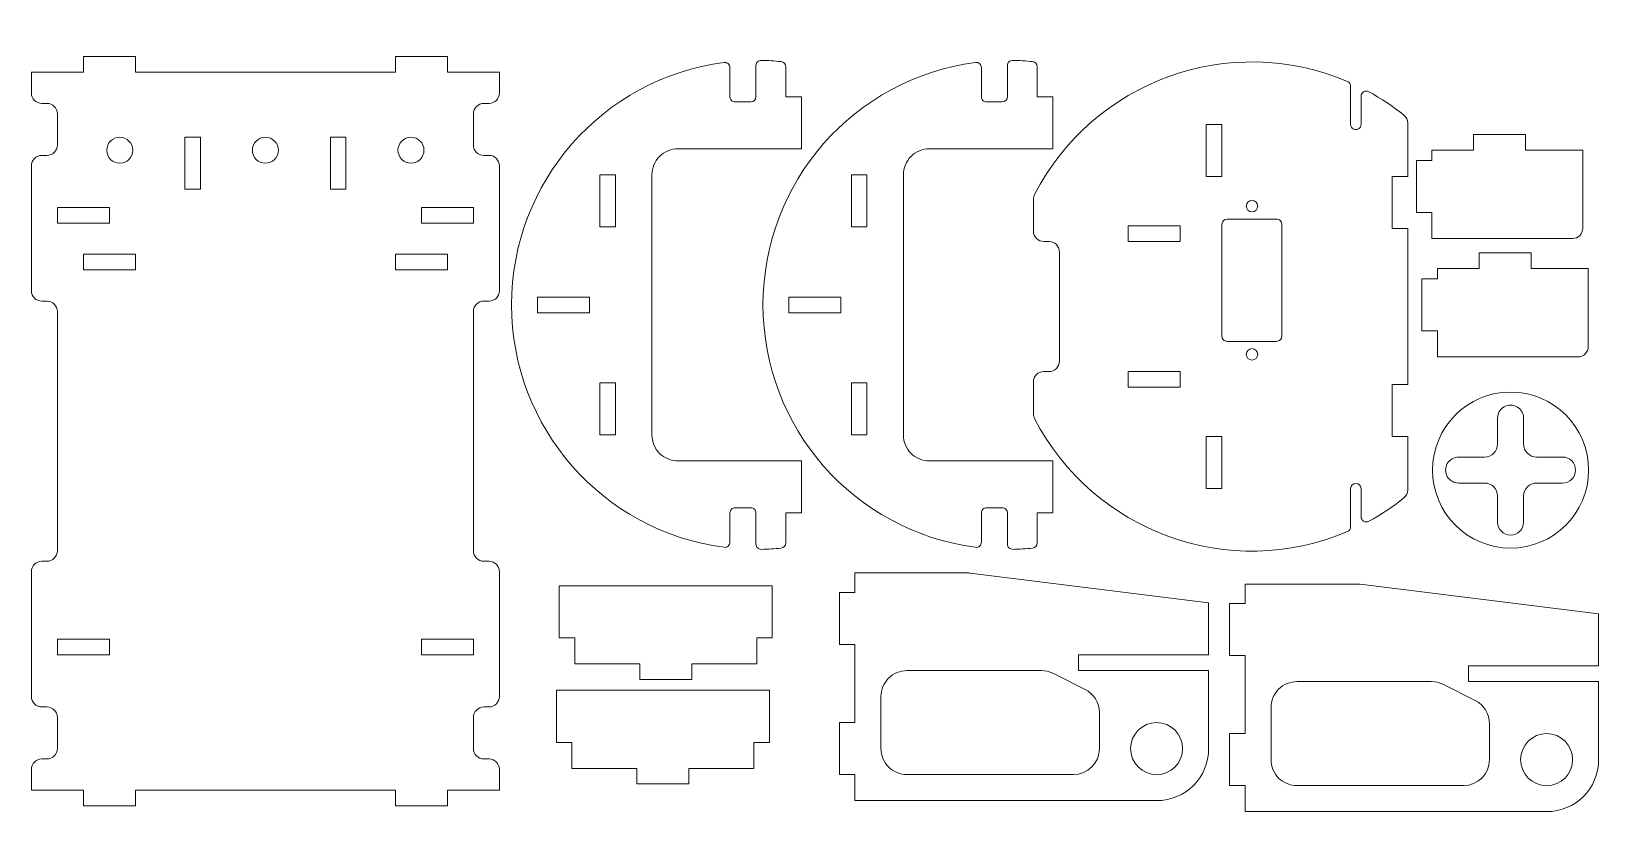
# Model space of a CAD drawing. Header units: millimetres. Extents: x -302 to 302, y -227 to 231.
# Drawn here: x -301.8 to -0.4, y 81.2 to 231.2 of the extents above; entities that cross this region are included whole.
import ezdxf

# ---------------------------------------------------------------- set-up
doc = ezdxf.new("R2010")
doc.units = ezdxf.units.MM
doc.header["$MEASUREMENT"] = 0
doc.layers.add('Visible (ANSI)', color=7, linetype='Continuous')

msp = doc.modelspace()

# ---------------------------------------------------------------- linework, layer by layer
at = {"layer": 'Visible (ANSI)', "lineweight": 9}
for points in [[(-48.7457, 221.5244), (-71.3954, 231.1553), (-97.6393, 221.6815), (-108.9147, 199.804)], [(-291.8172, 223.3084), (-291.8172, 223.3084), (-291.8172, 226.3084), (-291.8172, 226.3084)], [(-291.8172, 226.3084), (-291.8172, 226.3084), (-281.8172, 226.3084), (-281.8172, 226.3084)], [(-281.8172, 226.3084), (-281.8172, 226.3084), (-281.8172, 223.3084), (-281.8172, 223.3084)], [(-231.8172, 223.3084), (-231.8172, 223.3084), (-231.8172, 226.3084), (-231.8172, 226.3084)], [(-231.8172, 226.3084), (-231.8172, 226.3084), (-221.8173, 226.3084), (-221.8173, 226.3084)], [(-221.8173, 226.3084), (-221.8173, 226.3084), (-221.8173, 223.3084), (-221.8173, 223.3084)], [(-301.8172, 219.3084), (-301.8172, 219.3084), (-301.8172, 223.3084), (-301.8172, 223.3084)], [(-301.8172, 223.3084), (-301.8172, 223.3084), (-291.8172, 223.3084), (-291.8172, 223.3084)], [(-281.8172, 223.3084), (-281.8172, 223.3084), (-231.8172, 223.3084), (-231.8172, 223.3084)], [(-221.8173, 223.3084), (-221.8173, 223.3084), (-211.8173, 223.3084), (-211.8173, 223.3084)], [(-211.8173, 223.3084), (-211.8173, 223.3084), (-211.8173, 219.3084), (-211.8173, 219.3084)], [(-167.4841, 224.1966), (-167.4841, 224.1966), (-167.4841, 218.5896), (-167.4841, 218.5896)], [(-162.4841, 218.5896), (-162.4841, 218.5896), (-162.4841, 224.5787), (-162.4841, 224.5787)], [(-157.6565, 225.341), (-158.9214, 225.4716), (-160.1911, 225.5508), (-161.4625, 225.5785)], [(-156.7592, 224.3463), (-156.7592, 224.8588), (-157.1467, 225.2883), (-157.6565, 225.341)], [(-156.7592, 224.3463), (-156.7592, 224.3463), (-156.7592, 218.5896), (-156.7592, 218.5896)], [(-119.134, 224.1966), (-119.134, 224.1966), (-119.134, 218.5896), (-119.134, 218.5896)], [(-114.134, 218.5896), (-114.134, 218.5896), (-114.134, 224.5787), (-114.134, 224.5787)], [(-109.3064, 225.341), (-110.5713, 225.4716), (-111.841, 225.5508), (-113.1124, 225.5785)], [(-108.4091, 224.3463), (-108.4091, 224.8588), (-108.7966, 225.2883), (-109.3064, 225.341)], [(-108.4091, 224.3463), (-108.4091, 224.3463), (-108.4091, 218.5896), (-108.4091, 218.5896)], [(-48.137, 220.6041), (-48.137, 221.0052), (-48.3766, 221.3674), (-48.7457, 221.5244)], [(-48.137, 220.6041), (-48.137, 220.6041), (-48.137, 213.2722), (-48.137, 213.2722)], [(-298.8172, 217.3084), (-298.8172, 217.3084), (-299.8172, 217.3084), (-299.8172, 217.3084)], [(-296.8172, 215.3084), (-296.8172, 216.413), (-297.7127, 217.3084), (-298.8172, 217.3084)], [(-213.8173, 217.3084), (-213.8173, 217.3084), (-214.8173, 217.3084), (-214.8173, 217.3084)], [(-166.4841, 217.5896), (-166.4841, 217.5896), (-163.4841, 217.5896), (-163.4841, 217.5896)], [(-163.4841, 217.5896), (-162.9318, 217.5896), (-162.4841, 218.0373), (-162.4841, 218.5896)], [(-156.7592, 218.5896), (-156.7592, 218.5896), (-153.7592, 218.5896), (-153.7592, 218.5896)], [(-153.7592, 218.5896), (-153.7592, 218.5896), (-153.7592, 208.5896), (-153.7592, 208.5896)], [(-118.134, 217.5896), (-118.134, 217.5896), (-115.134, 217.5896), (-115.134, 217.5896)], [(-115.134, 217.5896), (-114.5817, 217.5896), (-114.134, 218.0373), (-114.134, 218.5896)], [(-108.4091, 218.5896), (-108.4091, 218.5896), (-105.4091, 218.5896), (-105.4091, 218.5896)], [(-105.4091, 218.5896), (-105.4091, 218.5896), (-105.4091, 208.5896), (-105.4091, 208.5896)], [(-46.137, 213.2722), (-46.137, 213.2722), (-46.137, 218.6701), (-46.137, 218.6701)], [(-37.8925, 215.0657), (-40.0144, 216.7523), (-42.2783, 218.252), (-44.6587, 219.5483)], [(-296.8172, 209.3084), (-296.8172, 209.3084), (-296.8172, 215.3084), (-296.8172, 215.3084)], [(-216.8173, 215.3084), (-216.8173, 215.3084), (-216.8173, 209.3084), (-216.8173, 209.3084)], [(-37.137, 213.5), (-37.137, 214.1098), (-37.4151, 214.6863), (-37.8925, 215.0657)], [(-75.887, 203.2642), (-75.887, 203.2642), (-75.887, 213.2642), (-75.887, 213.2642)], [(-75.887, 213.2642), (-75.887, 213.2642), (-72.887, 213.2642), (-72.887, 213.2642)], [(-72.887, 213.2642), (-72.887, 213.2642), (-72.887, 203.2642), (-72.887, 203.2642)], [(-37.137, 213.5), (-37.137, 213.5), (-37.137, 203.2722), (-37.137, 203.2722)], [(-24.5002, 208.3433), (-24.5002, 208.3433), (-24.5002, 211.3433), (-24.5002, 211.3433)], [(-24.5002, 211.3433), (-24.5002, 211.3433), (-14.5003, 211.3433), (-14.5003, 211.3433)], [(-14.5003, 211.3433), (-14.5003, 211.3433), (-14.5003, 208.3433), (-14.5003, 208.3433)], [(-272.3172, 210.8084), (-272.3172, 210.8084), (-269.3172, 210.8084), (-269.3172, 210.8084)], [(-272.3172, 200.8084), (-272.3172, 200.8084), (-272.3172, 210.8084), (-272.3172, 210.8084)], [(-269.3172, 210.8084), (-269.3172, 210.8084), (-269.3172, 200.8084), (-269.3172, 200.8084)], [(-244.3172, 210.8084), (-244.3172, 210.8084), (-241.3172, 210.8084), (-241.3172, 210.8084)], [(-244.3172, 200.8084), (-244.3172, 200.8084), (-244.3172, 210.8084), (-244.3172, 210.8084)], [(-241.3172, 210.8084), (-241.3172, 210.8084), (-241.3172, 200.8084), (-241.3172, 200.8084)], [(-153.7592, 208.5896), (-153.7592, 208.5896), (-177.4841, 208.5896), (-177.4841, 208.5896)], [(-105.4091, 208.5896), (-105.4091, 208.5896), (-129.134, 208.5896), (-129.134, 208.5896)], [(-32.5002, 206.3433), (-32.5002, 206.3433), (-32.5002, 208.3433), (-32.5002, 208.3433)], [(-32.5002, 208.3433), (-32.5002, 208.3433), (-24.5002, 208.3433), (-24.5002, 208.3433)], [(-14.5003, 208.3433), (-14.5003, 208.3433), (-3.5003, 208.3433), (-3.5003, 208.3433)], [(-3.5003, 208.3433), (-3.5003, 208.3433), (-3.5003, 193.3433), (-3.5003, 193.3433)], [(-301.8172, 181.3084), (-301.8172, 181.3084), (-301.8172, 205.3084), (-301.8172, 205.3084)], [(-299.8172, 207.3084), (-299.8172, 207.3084), (-298.8172, 207.3084), (-298.8172, 207.3084)], [(-214.8173, 207.3084), (-214.8173, 207.3084), (-213.8173, 207.3084), (-213.8173, 207.3084)], [(-211.8173, 205.3084), (-211.8173, 206.413), (-212.7128, 207.3084), (-213.8173, 207.3084)], [(-211.8173, 205.3084), (-211.8173, 205.3084), (-211.8173, 181.3084), (-211.8173, 181.3084)], [(-35.5002, 196.3433), (-35.5002, 196.3433), (-35.5002, 206.3433), (-35.5002, 206.3433)], [(-35.5002, 206.3433), (-35.5002, 206.3433), (-32.5002, 206.3433), (-32.5002, 206.3433)], [(-192.4841, 193.5896), (-192.4841, 193.5896), (-192.4841, 203.5896), (-192.4841, 203.5896)], [(-192.4841, 203.5896), (-192.4841, 203.5896), (-189.4841, 203.5896), (-189.4841, 203.5896)], [(-189.4841, 203.5896), (-189.4841, 203.5896), (-189.4841, 193.5896), (-189.4841, 193.5896)], [(-182.4841, 203.5896), (-182.4841, 203.5896), (-182.4841, 153.5896), (-182.4841, 153.5896)], [(-144.134, 193.5896), (-144.134, 193.5896), (-144.134, 203.5896), (-144.134, 203.5896)], [(-144.134, 203.5896), (-144.134, 203.5896), (-141.134, 203.5896), (-141.134, 203.5896)], [(-141.134, 203.5896), (-141.134, 203.5896), (-141.134, 193.5896), (-141.134, 193.5896)], [(-134.134, 203.5896), (-134.134, 203.5896), (-134.134, 153.5896), (-134.134, 153.5896)], [(-72.887, 203.2642), (-72.887, 203.2642), (-75.887, 203.2642), (-75.887, 203.2642)], [(-37.137, 203.2722), (-37.137, 203.2722), (-40.137, 203.2722), (-40.137, 203.2722)], [(-40.137, 203.2722), (-40.137, 203.2722), (-40.137, 193.2722), (-40.137, 193.2722)], [(-269.3172, 200.8084), (-269.3172, 200.8084), (-272.3172, 200.8084), (-272.3172, 200.8084)], [(-241.3172, 200.8084), (-241.3172, 200.8084), (-244.3172, 200.8084), (-244.3172, 200.8084)], [(-108.9147, 199.804), (-109.0608, 199.5206), (-109.137, 199.2065), (-109.137, 198.8877)], [(-296.8172, 197.3084), (-296.8172, 197.3084), (-286.8172, 197.3084), (-286.8172, 197.3084)], [(-296.8172, 194.3084), (-296.8172, 194.3084), (-296.8172, 197.3084), (-296.8172, 197.3084)], [(-286.8172, 197.3084), (-286.8172, 197.3084), (-286.8172, 194.3084), (-286.8172, 194.3084)], [(-226.8172, 197.3084), (-226.8172, 197.3084), (-216.8173, 197.3084), (-216.8173, 197.3084)], [(-226.8172, 194.3084), (-226.8172, 194.3084), (-226.8172, 197.3084), (-226.8172, 197.3084)], [(-216.8173, 197.3084), (-216.8173, 197.3084), (-216.8173, 194.3084), (-216.8173, 194.3084)], [(-109.137, 192.7722), (-109.137, 192.7722), (-109.137, 198.8877), (-109.137, 198.8877)], [(-32.5002, 196.3433), (-32.5002, 196.3433), (-35.5002, 196.3433), (-35.5002, 196.3433)], [(-32.5002, 191.3433), (-32.5002, 191.3433), (-32.5002, 196.3433), (-32.5002, 196.3433)], [(-286.8172, 194.3084), (-286.8172, 194.3084), (-296.8172, 194.3084), (-296.8172, 194.3084)], [(-216.8173, 194.3084), (-216.8173, 194.3084), (-226.8172, 194.3084), (-226.8172, 194.3084)], [(-189.4841, 193.5896), (-189.4841, 193.5896), (-192.4841, 193.5896), (-192.4841, 193.5896)], [(-141.134, 193.5896), (-141.134, 193.5896), (-144.134, 193.5896), (-144.134, 193.5896)], [(-90.887, 190.7722), (-90.887, 190.7722), (-90.887, 193.7722), (-90.887, 193.7722)], [(-90.887, 193.7722), (-90.887, 193.7722), (-80.887, 193.7722), (-80.887, 193.7722)], [(-80.887, 193.7722), (-80.887, 193.7722), (-80.887, 190.7722), (-80.887, 190.7722)], [(-71.887, 195.0722), (-72.4392, 195.0722), (-72.887, 194.6245), (-72.887, 194.0722)], [(-72.887, 172.5722), (-72.887, 172.5722), (-72.887, 194.0722), (-72.887, 194.0722)], [(-71.887, 195.0722), (-71.887, 195.0722), (-62.387, 195.0722), (-62.387, 195.0722)], [(-61.387, 194.0722), (-61.387, 194.0722), (-61.387, 172.5722), (-61.387, 172.5722)], [(-40.137, 193.2722), (-40.137, 193.2722), (-37.137, 193.2722), (-37.137, 193.2722)], [(-37.137, 193.2722), (-37.137, 193.2722), (-37.137, 163.2722), (-37.137, 163.2722)], [(-5.5003, 191.3433), (-4.3958, 191.3433), (-3.5003, 192.2387), (-3.5003, 193.3433)], [(-106.137, 190.7722), (-106.137, 190.7722), (-107.137, 190.7722), (-107.137, 190.7722)], [(-80.887, 190.7722), (-80.887, 190.7722), (-90.887, 190.7722), (-90.887, 190.7722)], [(-5.5003, 191.3433), (-5.5003, 191.3433), (-32.5002, 191.3433), (-32.5002, 191.3433)], [(-291.8172, 188.3084), (-291.8172, 188.3084), (-281.8172, 188.3084), (-281.8172, 188.3084)], [(-291.8172, 185.3084), (-291.8172, 185.3084), (-291.8172, 188.3084), (-291.8172, 188.3084)], [(-281.8172, 188.3084), (-281.8172, 188.3084), (-281.8172, 185.3084), (-281.8172, 185.3084)], [(-231.8172, 185.3084), (-231.8172, 185.3084), (-231.8172, 188.3084), (-231.8172, 188.3084)], [(-231.8172, 188.3084), (-231.8172, 188.3084), (-221.8173, 188.3084), (-221.8173, 188.3084)], [(-221.8173, 188.3084), (-221.8173, 188.3084), (-221.8173, 185.3084), (-221.8173, 185.3084)], [(-104.137, 167.7722), (-104.137, 167.7722), (-104.137, 188.7722), (-104.137, 188.7722)], [(-23.4415, 185.5891), (-23.4415, 185.5891), (-23.4415, 188.5891), (-23.4415, 188.5891)], [(-23.4415, 188.5891), (-23.4415, 188.5891), (-13.4416, 188.5891), (-13.4416, 188.5891)], [(-13.4416, 188.5891), (-13.4416, 188.5891), (-13.4416, 185.5891), (-13.4416, 185.5891)], [(-281.8172, 185.3084), (-281.8172, 185.3084), (-291.8172, 185.3084), (-291.8172, 185.3084)], [(-221.8173, 185.3084), (-221.8173, 185.3084), (-231.8172, 185.3084), (-231.8172, 185.3084)], [(-31.4415, 183.5891), (-31.4415, 183.5891), (-31.4415, 185.5891), (-31.4415, 185.5891)], [(-31.4415, 185.5891), (-31.4415, 185.5891), (-23.4415, 185.5891), (-23.4415, 185.5891)], [(-13.4416, 185.5891), (-13.4416, 185.5891), (-2.4416, 185.5891), (-2.4416, 185.5891)], [(-2.4416, 185.5891), (-2.4416, 185.5891), (-2.4416, 170.5891), (-2.4416, 170.5891)], [(-34.4415, 173.5891), (-34.4415, 173.5891), (-34.4415, 183.5891), (-34.4415, 183.5891)], [(-34.4415, 183.5891), (-34.4415, 183.5891), (-31.4415, 183.5891), (-31.4415, 183.5891)], [(-298.8172, 179.3084), (-298.8172, 179.3084), (-299.8172, 179.3084), (-299.8172, 179.3084)], [(-296.8172, 177.3084), (-296.8172, 178.413), (-297.7127, 179.3084), (-298.8172, 179.3084)], [(-213.8173, 179.3084), (-213.8173, 179.3084), (-214.8173, 179.3084), (-214.8173, 179.3084)], [(-204.4841, 177.0896), (-204.4841, 177.0896), (-204.4841, 180.0896), (-204.4841, 180.0896)], [(-204.4841, 180.0896), (-204.4841, 180.0896), (-194.4841, 180.0896), (-194.4841, 180.0896)], [(-194.4841, 180.0896), (-194.4841, 180.0896), (-194.4841, 177.0896), (-194.4841, 177.0896)], [(-156.134, 177.0896), (-156.134, 177.0896), (-156.134, 180.0896), (-156.134, 180.0896)], [(-156.134, 180.0896), (-156.134, 180.0896), (-146.134, 180.0896), (-146.134, 180.0896)], [(-146.134, 180.0896), (-146.134, 180.0896), (-146.134, 177.0896), (-146.134, 177.0896)], [(-296.8172, 131.3084), (-296.8172, 131.3084), (-296.8172, 177.3084), (-296.8172, 177.3084)], [(-216.8173, 177.3084), (-216.8173, 177.3084), (-216.8173, 131.3084), (-216.8173, 131.3084)], [(-194.4841, 177.0896), (-194.4841, 177.0896), (-204.4841, 177.0896), (-204.4841, 177.0896)], [(-146.134, 177.0896), (-146.134, 177.0896), (-156.134, 177.0896), (-156.134, 177.0896)], [(-31.4415, 173.5891), (-31.4415, 173.5891), (-34.4415, 173.5891), (-34.4415, 173.5891)], [(-31.4415, 168.5891), (-31.4415, 168.5891), (-31.4415, 173.5891), (-31.4415, 173.5891)], [(-62.387, 171.5722), (-62.387, 171.5722), (-71.887, 171.5722), (-71.887, 171.5722)], [(-4.4416, 168.5891), (-3.3371, 168.5891), (-2.4416, 169.4845), (-2.4416, 170.5891)], [(-107.137, 165.7722), (-108.2415, 165.7722), (-109.137, 164.8768), (-109.137, 163.7722)], [(-107.137, 165.7722), (-107.137, 165.7722), (-106.137, 165.7722), (-106.137, 165.7722)], [(-90.887, 162.7722), (-90.887, 162.7722), (-90.887, 165.7722), (-90.887, 165.7722)], [(-90.887, 165.7722), (-90.887, 165.7722), (-80.887, 165.7722), (-80.887, 165.7722)], [(-80.887, 165.7722), (-80.887, 165.7722), (-80.887, 162.7722), (-80.887, 162.7722)], [(-4.4416, 168.5891), (-4.4416, 168.5891), (-31.4415, 168.5891), (-31.4415, 168.5891)], [(-192.4841, 153.5896), (-192.4841, 153.5896), (-192.4841, 163.5896), (-192.4841, 163.5896)], [(-192.4841, 163.5896), (-192.4841, 163.5896), (-189.4841, 163.5896), (-189.4841, 163.5896)], [(-189.4841, 163.5896), (-189.4841, 163.5896), (-189.4841, 153.5896), (-189.4841, 153.5896)], [(-144.134, 153.5896), (-144.134, 153.5896), (-144.134, 163.5896), (-144.134, 163.5896)], [(-144.134, 163.5896), (-144.134, 163.5896), (-141.134, 163.5896), (-141.134, 163.5896)], [(-141.134, 163.5896), (-141.134, 163.5896), (-141.134, 153.5896), (-141.134, 153.5896)], [(-109.137, 157.6567), (-109.137, 157.6567), (-109.137, 163.7722), (-109.137, 163.7722)], [(-80.887, 162.7722), (-80.887, 162.7722), (-90.887, 162.7722), (-90.887, 162.7722)], [(-37.137, 163.2722), (-37.137, 163.2722), (-40.137, 163.2722), (-40.137, 163.2722)], [(-40.137, 163.2722), (-40.137, 163.2722), (-40.137, 153.2722), (-40.137, 153.2722)], [(-109.137, 157.6567), (-109.137, 157.3379), (-109.0608, 157.0238), (-108.9147, 156.7404)], [(-108.9147, 156.7404), (-97.6393, 134.8628), (-71.3954, 125.389), (-48.7457, 135.0199)], [(-19.8832, 151.8392), (-19.8832, 151.8392), (-19.8832, 156.8392), (-19.8832, 156.8392)], [(-14.8832, 156.8392), (-14.8832, 156.8392), (-14.8832, 151.8392), (-14.8832, 151.8392)], [(-189.4841, 153.5896), (-189.4841, 153.5896), (-192.4841, 153.5896), (-192.4841, 153.5896)], [(-141.134, 153.5896), (-141.134, 153.5896), (-144.134, 153.5896), (-144.134, 153.5896)], [(-75.887, 143.2642), (-75.887, 143.2642), (-75.887, 153.2642), (-75.887, 153.2642)], [(-75.887, 153.2642), (-75.887, 153.2642), (-72.887, 153.2642), (-72.887, 153.2642)], [(-72.887, 153.2642), (-72.887, 153.2642), (-72.887, 143.2642), (-72.887, 143.2642)], [(-40.137, 153.2722), (-40.137, 153.2722), (-37.137, 153.2722), (-37.137, 153.2722)], [(-37.137, 153.2722), (-37.137, 153.2722), (-37.137, 143.0444), (-37.137, 143.0444)], [(-22.3832, 149.3392), (-21.0025, 149.3392), (-19.8832, 150.4584), (-19.8832, 151.8391)], [(-177.4841, 148.5897), (-177.4841, 148.5897), (-153.7592, 148.5897), (-153.7592, 148.5897)], [(-153.7592, 148.5897), (-153.7592, 148.5897), (-153.7592, 138.5897), (-153.7592, 138.5897)], [(-129.134, 148.5897), (-129.134, 148.5897), (-105.4091, 148.5897), (-105.4091, 148.5897)], [(-105.4091, 148.5897), (-105.4091, 148.5897), (-105.4091, 138.5897), (-105.4091, 138.5897)], [(-27.3832, 149.3392), (-27.3832, 149.3392), (-22.3832, 149.3392), (-22.3832, 149.3392)], [(-12.3832, 149.3392), (-12.3832, 149.3392), (-7.3832, 149.3392), (-7.3832, 149.3392)], [(-72.887, 143.2642), (-72.887, 143.2642), (-75.887, 143.2642), (-75.887, 143.2642)], [(-48.137, 143.2722), (-48.137, 143.2722), (-48.137, 135.9402), (-48.137, 135.9402)], [(-46.137, 137.8742), (-46.137, 137.8742), (-46.137, 143.2722), (-46.137, 143.2722)], [(-37.8925, 141.4787), (-37.4151, 141.8581), (-37.137, 142.4346), (-37.137, 143.0444)], [(-22.3832, 144.3392), (-22.3832, 144.3392), (-27.3832, 144.3392), (-27.3832, 144.3392)], [(-19.8832, 136.8392), (-19.8832, 136.8392), (-19.8832, 141.8392), (-19.8832, 141.8392)], [(-14.8832, 141.8392), (-14.8832, 141.8392), (-14.8832, 136.8392), (-14.8832, 136.8392)], [(-7.3832, 144.3392), (-7.3832, 144.3392), (-12.3832, 144.3392), (-12.3832, 144.3392)], [(-163.4841, 139.5897), (-163.4841, 139.5897), (-166.4841, 139.5897), (-166.4841, 139.5897)], [(-115.134, 139.5897), (-115.134, 139.5897), (-118.134, 139.5897), (-118.134, 139.5897)], [(-44.6587, 136.996), (-42.2783, 138.2923), (-40.0144, 139.7921), (-37.8925, 141.4787)], [(-167.4841, 138.5897), (-167.4841, 138.5897), (-167.4841, 132.9826), (-167.4841, 132.9826)], [(-162.4841, 132.6005), (-162.4841, 132.6005), (-162.4841, 138.5897), (-162.4841, 138.5897)], [(-153.7592, 138.5897), (-153.7592, 138.5897), (-156.7592, 138.5897), (-156.7592, 138.5897)], [(-156.7592, 138.5897), (-156.7592, 138.5897), (-156.7592, 132.833), (-156.7592, 132.833)], [(-119.134, 138.5897), (-119.134, 138.5897), (-119.134, 132.9826), (-119.134, 132.9826)], [(-114.134, 132.6005), (-114.134, 132.6005), (-114.134, 138.5897), (-114.134, 138.5897)], [(-105.4091, 138.5897), (-105.4091, 138.5897), (-108.4091, 138.5897), (-108.4091, 138.5897)], [(-108.4091, 138.5897), (-108.4091, 138.5897), (-108.4091, 132.833), (-108.4091, 132.833)], [(-48.7457, 135.0199), (-48.3766, 135.1769), (-48.137, 135.5391), (-48.137, 135.9402)], [(-157.6565, 131.8383), (-157.1467, 131.8909), (-156.7592, 132.3205), (-156.7592, 132.833)], [(-109.3064, 131.8383), (-108.7966, 131.8909), (-108.4091, 132.3205), (-108.4091, 132.833)], [(-161.4625, 131.6008), (-160.1911, 131.6284), (-158.9214, 131.7076), (-157.6565, 131.8383)], [(-113.1124, 131.6008), (-111.841, 131.6284), (-110.5713, 131.7076), (-109.3064, 131.8383)], [(-301.8172, 103.3084), (-301.8172, 103.3084), (-301.8172, 127.3084), (-301.8172, 127.3084)], [(-299.8172, 129.3084), (-299.8172, 129.3084), (-298.8172, 129.3084), (-298.8172, 129.3084)], [(-214.8173, 129.3084), (-214.8173, 129.3084), (-213.8173, 129.3084), (-213.8173, 129.3084)], [(-211.8173, 127.3084), (-211.8173, 128.413), (-212.7128, 129.3084), (-213.8173, 129.3084)], [(-211.8173, 127.3084), (-211.8173, 127.3084), (-211.8173, 103.3084), (-211.8173, 103.3084)], [(-121.5693, 127.0566), (-121.5693, 127.0566), (-143.4448, 127.0566), (-143.4448, 127.0566)], [(-143.4448, 127.0566), (-143.4448, 127.0566), (-143.4448, 123.3066), (-143.4448, 123.3066)], [(-121.5693, 127.0566), (-121.4863, 127.0566), (-121.4035, 127.0514), (-121.3212, 127.0412)], [(-75.4448, 121.3066), (-75.4448, 121.3066), (-121.3212, 127.0412), (-121.3212, 127.0412)], [(-200.3373, 114.6183), (-200.3373, 114.6183), (-200.3373, 124.6183), (-200.3373, 124.6183)], [(-200.3373, 124.6183), (-200.3373, 124.6183), (-159.3374, 124.6183), (-159.3374, 124.6183)], [(-159.3374, 124.6183), (-159.3374, 124.6183), (-159.3374, 114.6183), (-159.3374, 114.6183)], [(-46.5723, 124.94), (-46.5723, 124.94), (-68.4478, 124.94), (-68.4478, 124.94)], [(-68.4478, 124.94), (-68.4478, 124.94), (-68.4478, 121.19), (-68.4478, 121.19)], [(-46.5723, 124.94), (-46.4893, 124.94), (-46.4065, 124.9348), (-46.3242, 124.9246)], [(-0.4478, 119.19), (-0.4478, 119.19), (-46.3242, 124.9246), (-46.3242, 124.9246)], [(-143.4448, 123.3066), (-143.4448, 123.3066), (-146.4448, 123.3066), (-146.4448, 123.3066)], [(-146.4448, 123.3066), (-146.4448, 123.3066), (-146.4448, 113.3066), (-146.4448, 113.3066)], [(-75.4448, 111.3066), (-75.4448, 111.3066), (-75.4448, 121.3066), (-75.4448, 121.3066)], [(-68.4478, 121.19), (-68.4478, 121.19), (-71.4478, 121.19), (-71.4478, 121.19)], [(-71.4478, 121.19), (-71.4478, 121.19), (-71.4478, 111.19), (-71.4478, 111.19)], [(-0.4478, 109.19), (-0.4478, 109.19), (-0.4478, 119.19), (-0.4478, 119.19)], [(-197.3373, 114.6183), (-197.3373, 114.6183), (-200.3373, 114.6183), (-200.3373, 114.6183)], [(-197.3373, 109.6183), (-197.3373, 109.6183), (-197.3373, 114.6183), (-197.3373, 114.6183)], [(-159.3374, 114.6183), (-159.3374, 114.6183), (-162.3374, 114.6183), (-162.3374, 114.6183)], [(-162.3374, 114.6183), (-162.3374, 114.6183), (-162.3374, 109.6183), (-162.3374, 109.6183)], [(-296.8172, 114.3084), (-296.8172, 114.3084), (-286.8172, 114.3084), (-286.8172, 114.3084)], [(-296.8172, 111.3084), (-296.8172, 111.3084), (-296.8172, 114.3084), (-296.8172, 114.3084)], [(-286.8172, 114.3084), (-286.8172, 114.3084), (-286.8172, 111.3084), (-286.8172, 111.3084)], [(-226.8172, 114.3084), (-226.8172, 114.3084), (-216.8173, 114.3084), (-216.8173, 114.3084)], [(-226.8172, 111.3084), (-226.8172, 111.3084), (-226.8172, 114.3084), (-226.8172, 114.3084)], [(-216.8173, 114.3084), (-216.8173, 114.3084), (-216.8173, 111.3084), (-216.8173, 111.3084)], [(-146.4448, 113.3066), (-146.4448, 113.3066), (-143.4448, 113.3066), (-143.4448, 113.3066)], [(-143.4448, 113.3066), (-143.4448, 113.3066), (-143.4448, 98.3066), (-143.4448, 98.3066)], [(-286.8172, 111.3084), (-286.8172, 111.3084), (-296.8172, 111.3084), (-296.8172, 111.3084)], [(-216.8173, 111.3084), (-216.8173, 111.3084), (-226.8172, 111.3084), (-226.8172, 111.3084)], [(-184.8373, 109.6183), (-184.8373, 109.6183), (-197.3373, 109.6183), (-197.3373, 109.6183)], [(-184.8373, 106.6183), (-184.8373, 106.6183), (-184.8373, 109.6183), (-184.8373, 109.6183)], [(-162.3374, 109.6183), (-162.3374, 109.6183), (-174.8374, 109.6183), (-174.8374, 109.6183)], [(-174.8374, 109.6183), (-174.8374, 109.6183), (-174.8374, 106.6183), (-174.8374, 106.6183)], [(-100.4448, 108.3066), (-100.4448, 108.3066), (-100.4448, 111.3066), (-100.4448, 111.3066)], [(-100.4448, 111.3066), (-100.4448, 111.3066), (-75.4448, 111.3066), (-75.4448, 111.3066)], [(-71.4478, 111.19), (-71.4478, 111.19), (-68.4478, 111.19), (-68.4478, 111.19)], [(-68.4478, 111.19), (-68.4478, 111.19), (-68.4478, 96.19), (-68.4478, 96.19)], [(-25.4478, 106.19), (-25.4478, 106.19), (-25.4478, 109.19), (-25.4478, 109.19)], [(-25.4478, 109.19), (-25.4478, 109.19), (-0.4478, 109.19), (-0.4478, 109.19)], [(-174.8374, 106.6183), (-174.8374, 106.6183), (-184.8373, 106.6183), (-184.8373, 106.6183)], [(-107.6251, 108.3066), (-107.6251, 108.3066), (-133.4448, 108.3066), (-133.4448, 108.3066)], [(-107.6251, 108.3066), (-106.8489, 108.3066), (-106.0833, 108.1259), (-105.389, 107.7787)], [(-99.2087, 104.6886), (-99.2087, 104.6886), (-105.389, 107.7787), (-105.389, 107.7787)], [(-75.4448, 108.3066), (-75.4448, 108.3066), (-100.4448, 108.3066), (-100.4448, 108.3066)], [(-75.4448, 93.3066), (-75.4448, 93.3066), (-75.4448, 108.3066), (-75.4448, 108.3066)], [(-32.6281, 106.19), (-32.6281, 106.19), (-58.4478, 106.19), (-58.4478, 106.19)], [(-32.6281, 106.19), (-31.8519, 106.19), (-31.0863, 106.0093), (-30.392, 105.6621)], [(-24.2117, 102.572), (-24.2117, 102.572), (-30.392, 105.6621), (-30.392, 105.6621)], [(-0.4478, 106.19), (-0.4478, 106.19), (-25.4478, 106.19), (-25.4478, 106.19)], [(-0.4478, 91.19), (-0.4478, 91.19), (-0.4478, 106.19), (-0.4478, 106.19)], [(-200.8666, 94.51), (-200.8666, 94.51), (-200.8666, 104.51), (-200.8666, 104.51)], [(-200.8666, 104.51), (-200.8666, 104.51), (-159.8667, 104.51), (-159.8667, 104.51)], [(-159.8667, 104.51), (-159.8667, 104.51), (-159.8667, 94.51), (-159.8667, 94.51)], [(-138.4448, 103.3066), (-138.4448, 103.3066), (-138.4448, 93.3066), (-138.4448, 93.3066)], [(-99.2087, 104.6886), (-97.5148, 103.8416), (-96.4448, 102.1103), (-96.4448, 100.2164)], [(-24.2117, 102.572), (-22.5178, 101.725), (-21.4478, 99.9937), (-21.4478, 98.0998)], [(-298.8172, 101.3084), (-298.8172, 101.3084), (-299.8172, 101.3084), (-299.8172, 101.3084)], [(-296.8172, 99.3084), (-296.8172, 100.413), (-297.7127, 101.3084), (-298.8172, 101.3084)], [(-213.8173, 101.3084), (-213.8173, 101.3084), (-214.8173, 101.3084), (-214.8173, 101.3084)], [(-96.4448, 93.3066), (-96.4448, 93.3066), (-96.4448, 100.2164), (-96.4448, 100.2164)], [(-63.4478, 101.19), (-63.4478, 101.19), (-63.4478, 91.19), (-63.4478, 91.19)], [(-296.8172, 93.3084), (-296.8172, 93.3084), (-296.8172, 99.3084), (-296.8172, 99.3084)], [(-216.8173, 99.3084), (-216.8173, 99.3084), (-216.8173, 93.3084), (-216.8173, 93.3084)], [(-143.4448, 98.3066), (-143.4448, 98.3066), (-146.4448, 98.3066), (-146.4448, 98.3066)], [(-146.4448, 98.3066), (-146.4448, 98.3066), (-146.4448, 88.3066), (-146.4448, 88.3066)], [(-21.4478, 91.19), (-21.4478, 91.19), (-21.4478, 98.0998), (-21.4478, 98.0998)], [(-197.8666, 94.51), (-197.8666, 94.51), (-200.8666, 94.51), (-200.8666, 94.51)], [(-197.8666, 89.51), (-197.8666, 89.51), (-197.8666, 94.51), (-197.8666, 94.51)], [(-159.8667, 94.51), (-159.8667, 94.51), (-162.8667, 94.51), (-162.8667, 94.51)], [(-162.8667, 94.51), (-162.8667, 94.51), (-162.8667, 89.51), (-162.8667, 89.51)], [(-68.4478, 96.19), (-68.4478, 96.19), (-71.4478, 96.19), (-71.4478, 96.19)], [(-71.4478, 96.19), (-71.4478, 96.19), (-71.4478, 86.19), (-71.4478, 86.19)], [(-299.8172, 91.3084), (-299.8172, 91.3084), (-298.8172, 91.3084), (-298.8172, 91.3084)], [(-214.8173, 91.3084), (-214.8173, 91.3084), (-213.8173, 91.3084), (-213.8173, 91.3084)], [(-211.8173, 89.3084), (-211.8173, 90.413), (-212.7128, 91.3084), (-213.8173, 91.3084)], [(-96.4448, 93.3066), (-96.4448, 90.5452), (-98.6833, 88.3066), (-101.4447, 88.3066)], [(-75.4448, 93.3066), (-75.4448, 87.7838), (-79.9219, 83.3066), (-85.4447, 83.3066)], [(-21.4478, 91.19), (-21.4478, 88.4286), (-23.6863, 86.19), (-26.4477, 86.19)], [(-0.4478, 91.19), (-0.4478, 85.6672), (-4.9249, 81.19), (-10.4477, 81.19)], [(-301.8172, 85.3084), (-301.8172, 85.3084), (-301.8172, 89.3084), (-301.8172, 89.3084)], [(-211.8173, 89.3084), (-211.8173, 89.3084), (-211.8173, 85.3084), (-211.8173, 85.3084)], [(-185.3666, 89.51), (-185.3666, 89.51), (-197.8666, 89.51), (-197.8666, 89.51)], [(-185.3666, 86.51), (-185.3666, 86.51), (-185.3666, 89.51), (-185.3666, 89.51)], [(-162.8667, 89.51), (-162.8667, 89.51), (-175.3667, 89.51), (-175.3667, 89.51)], [(-175.3667, 89.51), (-175.3667, 89.51), (-175.3667, 86.51), (-175.3667, 86.51)], [(-146.4448, 88.3066), (-146.4448, 88.3066), (-143.4448, 88.3066), (-143.4448, 88.3066)], [(-143.4448, 88.3066), (-143.4448, 88.3066), (-143.4448, 83.3066), (-143.4448, 83.3066)], [(-133.4448, 88.3066), (-133.4448, 88.3066), (-101.4448, 88.3066), (-101.4448, 88.3066)], [(-291.8172, 85.3084), (-291.8172, 85.3084), (-301.8172, 85.3084), (-301.8172, 85.3084)], [(-291.8172, 82.3084), (-291.8172, 82.3084), (-291.8172, 85.3084), (-291.8172, 85.3084)], [(-231.8172, 85.3084), (-231.8172, 85.3084), (-281.8172, 85.3084), (-281.8172, 85.3084)], [(-281.8172, 85.3084), (-281.8172, 85.3084), (-281.8172, 82.3084), (-281.8172, 82.3084)], [(-231.8172, 82.3084), (-231.8172, 82.3084), (-231.8172, 85.3084), (-231.8172, 85.3084)], [(-221.8173, 85.3084), (-221.8173, 85.3084), (-221.8173, 82.3084), (-221.8173, 82.3084)], [(-211.8173, 85.3084), (-211.8173, 85.3084), (-221.8173, 85.3084), (-221.8173, 85.3084)], [(-175.3667, 86.51), (-175.3667, 86.51), (-185.3666, 86.51), (-185.3666, 86.51)], [(-71.4478, 86.19), (-71.4478, 86.19), (-68.4478, 86.19), (-68.4478, 86.19)], [(-68.4478, 86.19), (-68.4478, 86.19), (-68.4478, 81.19), (-68.4478, 81.19)], [(-58.4478, 86.19), (-58.4478, 86.19), (-26.4478, 86.19), (-26.4478, 86.19)], [(-281.8172, 82.3084), (-281.8172, 82.3084), (-291.8172, 82.3084), (-291.8172, 82.3084)], [(-221.8173, 82.3084), (-221.8173, 82.3084), (-231.8172, 82.3084), (-231.8172, 82.3084)], [(-143.4448, 83.3066), (-143.4448, 83.3066), (-85.4448, 83.3066), (-85.4448, 83.3066)], [(-68.4478, 81.19), (-68.4478, 81.19), (-10.4478, 81.19), (-10.4478, 81.19)]]:
    msp.add_open_spline(points, degree=3, dxfattribs=at)
for points, knots in [([(-168.6146, 225.188), (-192.0008, 222.1114), (-209.4841, 202.1773), (-209.4841, 178.5896), (-209.4841, 178.5896), (-209.4841, 155.0019), (-192.0008, 135.0678), (-168.6146, 131.9912)], [0, 0, 0, 0, 0.33333333, 0.33333333, 0.33333333, 0.33333333, 1, 1, 1, 1]), ([(-167.4841, 224.1966), (-167.4841, 224.4845), (-167.6082, 224.7585), (-167.8247, 224.9484), (-167.8247, 224.9484), (-168.0412, 225.1383), (-168.3291, 225.2256), (-168.6146, 225.188)], [0, 0, 0, 0, 0.33333333, 0.33333333, 0.33333333, 0.33333333, 1, 1, 1, 1]), ([(-161.4625, 225.5785), (-161.7314, 225.5843), (-161.9912, 225.4816), (-162.1835, 225.2934), (-162.1835, 225.2934), (-162.3758, 225.1053), (-162.4841, 224.8477), (-162.4841, 224.5787)], [0, 0, 0, 0, 0.33333333, 0.33333333, 0.33333333, 0.33333333, 1, 1, 1, 1]), ([(-120.2645, 225.188), (-143.6507, 222.1114), (-161.134, 202.1773), (-161.134, 178.5896), (-161.134, 178.5896), (-161.134, 155.0019), (-143.6507, 135.0678), (-120.2645, 131.9912)], [0, 0, 0, 0, 0.33333333, 0.33333333, 0.33333333, 0.33333333, 1, 1, 1, 1]), ([(-119.134, 224.1966), (-119.134, 224.4845), (-119.2581, 224.7585), (-119.4746, 224.9484), (-119.4746, 224.9484), (-119.6911, 225.1383), (-119.979, 225.2256), (-120.2645, 225.188)], [0, 0, 0, 0, 0.33333333, 0.33333333, 0.33333333, 0.33333333, 1, 1, 1, 1]), ([(-113.1124, 225.5785), (-113.3813, 225.5843), (-113.6411, 225.4816), (-113.8334, 225.2934), (-113.8334, 225.2934), (-114.0257, 225.1053), (-114.134, 224.8477), (-114.134, 224.5787)], [0, 0, 0, 0, 0.33333333, 0.33333333, 0.33333333, 0.33333333, 1, 1, 1, 1]), ([(-301.8172, 219.3084), (-301.8172, 218.778), (-301.6065, 218.2693), (-301.2315, 217.8942), (-301.2315, 217.8942), (-300.8564, 217.5191), (-300.3477, 217.3084), (-299.8172, 217.3084)], [0, 0, 0, 0, 0.33333333, 0.33333333, 0.33333333, 0.33333333, 1, 1, 1, 1]), ([(-214.8173, 217.3084), (-215.3478, 217.3084), (-215.8565, 217.0977), (-216.2316, 216.7226), (-216.2316, 216.7226), (-216.6066, 216.3476), (-216.8173, 215.8388), (-216.8173, 215.3084)], [0, 0, 0, 0, 0.33333333, 0.33333333, 0.33333333, 0.33333333, 1, 1, 1, 1]), ([(-213.8173, 217.3084), (-213.2869, 217.3084), (-212.7782, 217.5191), (-212.4031, 217.8942), (-212.4031, 217.8942), (-212.0281, 218.2693), (-211.8173, 218.778), (-211.8173, 219.3084)], [0, 0, 0, 0, 0.33333333, 0.33333333, 0.33333333, 0.33333333, 1, 1, 1, 1]), ([(-167.4841, 218.5896), (-167.4841, 218.3243), (-167.3788, 218.07), (-167.1912, 217.8825), (-167.1912, 217.8825), (-167.0037, 217.6949), (-166.7493, 217.5896), (-166.4841, 217.5896)], [0, 0, 0, 0, 0.33333333, 0.33333333, 0.33333333, 0.33333333, 1, 1, 1, 1]), ([(-119.134, 218.5896), (-119.134, 218.3243), (-119.0287, 218.07), (-118.8411, 217.8825), (-118.8411, 217.8825), (-118.6536, 217.6949), (-118.3992, 217.5896), (-118.134, 217.5896)], [0, 0, 0, 0, 0.33333333, 0.33333333, 0.33333333, 0.33333333, 1, 1, 1, 1]), ([(-44.6587, 219.5483), (-44.9685, 219.7171), (-45.3444, 219.7101), (-45.6477, 219.5299), (-45.6477, 219.5299), (-45.951, 219.3496), (-46.137, 219.0229), (-46.137, 218.6701)], [0, 0, 0, 0, 0.33333333, 0.33333333, 0.33333333, 0.33333333, 1, 1, 1, 1]), ([(-48.137, 213.2722), (-48.137, 212.9149), (-47.9464, 212.5848), (-47.637, 212.4062), (-47.637, 212.4062), (-47.3276, 212.2275), (-46.9464, 212.2275), (-46.637, 212.4062), (-46.637, 212.4062), (-46.3276, 212.5848), (-46.137, 212.9149), (-46.137, 213.2722)], [0, 0, 0, 0, 0.25, 0.25, 0.25, 0.25, 0.5, 0.5, 0.5, 0.5, 1, 1, 1, 1]), ([(-298.8172, 207.3084), (-298.2868, 207.3084), (-297.7781, 207.5191), (-297.403, 207.8942), (-297.403, 207.8942), (-297.028, 208.2693), (-296.8172, 208.778), (-296.8172, 209.3084)], [0, 0, 0, 0, 0.33333333, 0.33333333, 0.33333333, 0.33333333, 1, 1, 1, 1]), ([(-284.8172, 210.8084), (-286.198, 210.8084), (-287.3172, 209.6891), (-287.3172, 208.3084), (-287.3172, 208.3084), (-287.3173, 206.9277), (-286.198, 205.8084), (-284.8173, 205.8084), (-284.8173, 205.8084), (-283.4365, 205.8084), (-282.3173, 206.9277), (-282.3172, 208.3084), (-282.3172, 208.3084), (-282.3172, 209.6891), (-283.4365, 210.8084), (-284.8172, 210.8084)], [0, 0, 0, 0, 0.2, 0.2, 0.2, 0.2, 0.4, 0.4, 0.4, 0.4, 0.6, 0.6, 0.6, 0.6, 1, 1, 1, 1]), ([(-256.8172, 210.8084), (-258.198, 210.8084), (-259.3172, 209.6891), (-259.3172, 208.3084), (-259.3172, 208.3084), (-259.3173, 206.9277), (-258.198, 205.8084), (-256.8173, 205.8084), (-256.8173, 205.8084), (-255.4365, 205.8084), (-254.3173, 206.9277), (-254.3172, 208.3084), (-254.3172, 208.3084), (-254.3172, 209.6891), (-255.4365, 210.8084), (-256.8172, 210.8084)], [0, 0, 0, 0, 0.2, 0.2, 0.2, 0.2, 0.4, 0.4, 0.4, 0.4, 0.6, 0.6, 0.6, 0.6, 1, 1, 1, 1]), ([(-228.8172, 210.8084), (-230.198, 210.8084), (-231.3172, 209.6891), (-231.3172, 208.3084), (-231.3172, 208.3084), (-231.3173, 206.9277), (-230.198, 205.8084), (-228.8173, 205.8084), (-228.8173, 205.8084), (-227.4365, 205.8084), (-226.3173, 206.9277), (-226.3172, 208.3084), (-226.3172, 208.3084), (-226.3172, 209.6891), (-227.4365, 210.8084), (-228.8172, 210.8084)], [0, 0, 0, 0, 0.2, 0.2, 0.2, 0.2, 0.4, 0.4, 0.4, 0.4, 0.6, 0.6, 0.6, 0.6, 1, 1, 1, 1]), ([(-216.8173, 209.3084), (-216.8173, 208.778), (-216.6066, 208.2693), (-216.2316, 207.8942), (-216.2316, 207.8942), (-215.8565, 207.5191), (-215.3478, 207.3084), (-214.8173, 207.3084)], [0, 0, 0, 0, 0.33333333, 0.33333333, 0.33333333, 0.33333333, 1, 1, 1, 1]), ([(-177.4841, 208.5896), (-178.8102, 208.5896), (-180.082, 208.0628), (-181.0197, 207.1251), (-181.0197, 207.1251), (-181.9573, 206.1874), (-182.4841, 204.9156), (-182.4841, 203.5896)], [0, 0, 0, 0, 0.33333333, 0.33333333, 0.33333333, 0.33333333, 1, 1, 1, 1]), ([(-129.134, 208.5896), (-130.4601, 208.5896), (-131.7319, 208.0628), (-132.6696, 207.1251), (-132.6696, 207.1251), (-133.6072, 206.1874), (-134.134, 204.9156), (-134.134, 203.5896)], [0, 0, 0, 0, 0.33333333, 0.33333333, 0.33333333, 0.33333333, 1, 1, 1, 1]), ([(-299.8172, 207.3084), (-300.3477, 207.3084), (-300.8564, 207.0977), (-301.2315, 206.7226), (-301.2315, 206.7226), (-301.6065, 206.3476), (-301.8172, 205.8388), (-301.8172, 205.3084)], [0, 0, 0, 0, 0.33333333, 0.33333333, 0.33333333, 0.33333333, 1, 1, 1, 1]), ([(-68.212, 197.5722), (-68.212, 196.9647), (-67.7195, 196.4722), (-67.112, 196.4722), (-67.112, 196.4722), (-66.5044, 196.4722), (-66.012, 196.9647), (-66.012, 197.5722), (-66.012, 197.5722), (-66.012, 198.1797), (-66.5044, 198.6722), (-67.112, 198.6722), (-67.112, 198.6722), (-67.7195, 198.6722), (-68.212, 198.1797), (-68.212, 197.5722)], [0, 0, 0, 0, 0.2, 0.2, 0.2, 0.2, 0.4, 0.4, 0.4, 0.4, 0.6, 0.6, 0.6, 0.6, 1, 1, 1, 1]), ([(-61.387, 194.0722), (-61.387, 194.3374), (-61.4923, 194.5918), (-61.6799, 194.7793), (-61.6799, 194.7793), (-61.8674, 194.9668), (-62.1217, 195.0722), (-62.387, 195.0722)], [0, 0, 0, 0, 0.33333333, 0.33333333, 0.33333333, 0.33333333, 1, 1, 1, 1]), ([(-109.137, 192.7722), (-109.137, 192.2418), (-108.9262, 191.7331), (-108.5512, 191.358), (-108.5512, 191.358), (-108.1761, 190.9829), (-107.6674, 190.7722), (-107.137, 190.7722)], [0, 0, 0, 0, 0.33333333, 0.33333333, 0.33333333, 0.33333333, 1, 1, 1, 1]), ([(-104.137, 188.7722), (-104.137, 189.3026), (-104.3477, 189.8113), (-104.7227, 190.1864), (-104.7227, 190.1864), (-105.0978, 190.5615), (-105.6065, 190.7722), (-106.137, 190.7722)], [0, 0, 0, 0, 0.33333333, 0.33333333, 0.33333333, 0.33333333, 1, 1, 1, 1]), ([(-301.8172, 181.3084), (-301.8172, 180.778), (-301.6065, 180.2693), (-301.2315, 179.8942), (-301.2315, 179.8942), (-300.8564, 179.5191), (-300.3477, 179.3084), (-299.8172, 179.3084)], [0, 0, 0, 0, 0.33333333, 0.33333333, 0.33333333, 0.33333333, 1, 1, 1, 1]), ([(-213.8173, 179.3084), (-213.2869, 179.3084), (-212.7782, 179.5191), (-212.4031, 179.8942), (-212.4031, 179.8942), (-212.0281, 180.2693), (-211.8173, 180.778), (-211.8173, 181.3084)], [0, 0, 0, 0, 0.33333333, 0.33333333, 0.33333333, 0.33333333, 1, 1, 1, 1]), ([(-214.8173, 179.3084), (-215.3478, 179.3084), (-215.8565, 179.0977), (-216.2316, 178.7226), (-216.2316, 178.7226), (-216.6066, 178.3476), (-216.8173, 177.8388), (-216.8173, 177.3084)], [0, 0, 0, 0, 0.33333333, 0.33333333, 0.33333333, 0.33333333, 1, 1, 1, 1]), ([(-72.887, 172.5722), (-72.887, 172.307), (-72.7816, 172.0526), (-72.5941, 171.8651), (-72.5941, 171.8651), (-72.4065, 171.6776), (-72.1522, 171.5722), (-71.887, 171.5722)], [0, 0, 0, 0, 0.33333333, 0.33333333, 0.33333333, 0.33333333, 1, 1, 1, 1]), ([(-62.387, 171.5722), (-62.1217, 171.5722), (-61.8674, 171.6776), (-61.6799, 171.8651), (-61.6799, 171.8651), (-61.4923, 172.0526), (-61.387, 172.307), (-61.387, 172.5722)], [0, 0, 0, 0, 0.33333333, 0.33333333, 0.33333333, 0.33333333, 1, 1, 1, 1]), ([(-68.212, 169.0722), (-68.212, 168.4647), (-67.7195, 167.9722), (-67.112, 167.9722), (-67.112, 167.9722), (-66.5044, 167.9722), (-66.012, 168.4647), (-66.012, 169.0722), (-66.012, 169.0722), (-66.012, 169.6797), (-66.5044, 170.1722), (-67.112, 170.1722), (-67.112, 170.1722), (-67.7195, 170.1722), (-68.212, 169.6797), (-68.212, 169.0722)], [0, 0, 0, 0, 0.2, 0.2, 0.2, 0.2, 0.4, 0.4, 0.4, 0.4, 0.6, 0.6, 0.6, 0.6, 1, 1, 1, 1]), ([(-106.137, 165.7722), (-105.6065, 165.7722), (-105.0978, 165.9829), (-104.7227, 166.358), (-104.7227, 166.358), (-104.3477, 166.7331), (-104.137, 167.2418), (-104.137, 167.7722)], [0, 0, 0, 0, 0.33333333, 0.33333333, 0.33333333, 0.33333333, 1, 1, 1, 1]), ([(-2.3832, 146.8392), (-2.3832, 155.1234), (-9.0989, 161.8391), (-17.3832, 161.8392), (-17.3832, 161.8392), (-25.6674, 161.8392), (-32.3832, 155.1235), (-32.3832, 146.8392), (-32.3832, 146.8392), (-32.3832, 138.5549), (-25.6675, 131.8392), (-17.3832, 131.8392), (-17.3832, 131.8392), (-9.099, 131.8391), (-2.3832, 138.5548), (-2.3832, 146.8391)], [0, 0, 0, 0, 0.2, 0.2, 0.2, 0.2, 0.4, 0.4, 0.4, 0.4, 0.6, 0.6, 0.6, 0.6, 1, 1, 1, 1]), ([(-14.8832, 156.8392), (-14.8832, 157.7323), (-15.3597, 158.5576), (-16.1332, 159.0042), (-16.1332, 159.0042), (-16.9067, 159.4508), (-17.8597, 159.4508), (-18.6332, 159.0042), (-18.6332, 159.0042), (-19.4067, 158.5576), (-19.8832, 157.7323), (-19.8832, 156.8392)], [0, 0, 0, 0, 0.25, 0.25, 0.25, 0.25, 0.5, 0.5, 0.5, 0.5, 1, 1, 1, 1]), ([(-182.4841, 153.5896), (-182.4841, 152.2635), (-181.9573, 150.9917), (-181.0197, 150.054), (-181.0197, 150.054), (-180.082, 149.1164), (-178.8102, 148.5897), (-177.4841, 148.5897)], [0, 0, 0, 0, 0.33333333, 0.33333333, 0.33333333, 0.33333333, 1, 1, 1, 1]), ([(-134.134, 153.5896), (-134.134, 152.2635), (-133.6072, 150.9917), (-132.6696, 150.054), (-132.6696, 150.054), (-131.7319, 149.1164), (-130.4601, 148.5897), (-129.134, 148.5897)], [0, 0, 0, 0, 0.33333333, 0.33333333, 0.33333333, 0.33333333, 1, 1, 1, 1]), ([(-14.8832, 151.8392), (-14.8832, 151.1761), (-14.6198, 150.5402), (-14.1509, 150.0714), (-14.1509, 150.0714), (-13.6821, 149.6025), (-13.0462, 149.3392), (-12.3832, 149.3392)], [0, 0, 0, 0, 0.33333333, 0.33333333, 0.33333333, 0.33333333, 1, 1, 1, 1]), ([(-27.3832, 149.3392), (-28.2763, 149.3392), (-29.1017, 148.8627), (-29.5482, 148.0892), (-29.5482, 148.0892), (-29.9948, 147.3157), (-29.9948, 146.3627), (-29.5482, 145.5892), (-29.5482, 145.5892), (-29.1017, 144.8157), (-28.2763, 144.3392), (-27.3832, 144.3392)], [0, 0, 0, 0, 0.25, 0.25, 0.25, 0.25, 0.5, 0.5, 0.5, 0.5, 1, 1, 1, 1]), ([(-7.3832, 144.3392), (-6.0025, 144.3392), (-4.8832, 145.4584), (-4.8832, 146.8391), (-4.8832, 146.8391), (-4.8832, 148.2199), (-6.0025, 149.3391), (-7.3832, 149.3392)], [0, 0, 0, 0, 0.33333333, 0.33333333, 0.33333333, 0.33333333, 1, 1, 1, 1]), ([(-46.137, 143.2722), (-46.137, 143.8245), (-46.5847, 144.2722), (-47.137, 144.2722), (-47.137, 144.2722), (-47.6892, 144.2722), (-48.137, 143.8245), (-48.137, 143.2722)], [0, 0, 0, 0, 0.33333333, 0.33333333, 0.33333333, 0.33333333, 1, 1, 1, 1]), ([(-19.8832, 141.8392), (-19.8832, 142.5022), (-20.1466, 143.1381), (-20.6154, 143.6069), (-20.6154, 143.6069), (-21.0843, 144.0758), (-21.7201, 144.3392), (-22.3832, 144.3392)], [0, 0, 0, 0, 0.33333333, 0.33333333, 0.33333333, 0.33333333, 1, 1, 1, 1]), ([(-12.3832, 144.3392), (-13.0462, 144.3392), (-13.6821, 144.0758), (-14.1509, 143.6069), (-14.1509, 143.6069), (-14.6198, 143.1381), (-14.8832, 142.5022), (-14.8832, 141.8392)], [0, 0, 0, 0, 0.33333333, 0.33333333, 0.33333333, 0.33333333, 1, 1, 1, 1]), ([(-166.4841, 139.5897), (-166.7493, 139.5897), (-167.0037, 139.4843), (-167.1912, 139.2968), (-167.1912, 139.2968), (-167.3788, 139.1092), (-167.4841, 138.8549), (-167.4841, 138.5897)], [0, 0, 0, 0, 0.33333333, 0.33333333, 0.33333333, 0.33333333, 1, 1, 1, 1]), ([(-162.4841, 138.5897), (-162.4841, 138.8549), (-162.5895, 139.1092), (-162.777, 139.2968), (-162.777, 139.2968), (-162.9645, 139.4843), (-163.2189, 139.5897), (-163.4841, 139.5897)], [0, 0, 0, 0, 0.33333333, 0.33333333, 0.33333333, 0.33333333, 1, 1, 1, 1]), ([(-118.134, 139.5897), (-118.3992, 139.5897), (-118.6536, 139.4843), (-118.8411, 139.2968), (-118.8411, 139.2968), (-119.0287, 139.1092), (-119.134, 138.8549), (-119.134, 138.5897)], [0, 0, 0, 0, 0.33333333, 0.33333333, 0.33333333, 0.33333333, 1, 1, 1, 1]), ([(-114.134, 138.5897), (-114.134, 138.8549), (-114.2394, 139.1092), (-114.4269, 139.2968), (-114.4269, 139.2968), (-114.6144, 139.4843), (-114.8688, 139.5897), (-115.134, 139.5897)], [0, 0, 0, 0, 0.33333333, 0.33333333, 0.33333333, 0.33333333, 1, 1, 1, 1]), ([(-46.137, 137.8742), (-46.137, 137.5214), (-45.951, 137.1947), (-45.6477, 137.0145), (-45.6477, 137.0145), (-45.3444, 136.8343), (-44.9685, 136.8272), (-44.6587, 136.996)], [0, 0, 0, 0, 0.33333333, 0.33333333, 0.33333333, 0.33333333, 1, 1, 1, 1]), ([(-19.8832, 136.8392), (-19.8832, 135.4584), (-18.7639, 134.3392), (-17.3832, 134.3392), (-17.3832, 134.3392), (-16.0025, 134.3392), (-14.8832, 135.4584), (-14.8832, 136.8391)], [0, 0, 0, 0, 0.33333333, 0.33333333, 0.33333333, 0.33333333, 1, 1, 1, 1]), ([(-168.6146, 131.9912), (-168.3291, 131.9536), (-168.0412, 132.041), (-167.8247, 132.2308), (-167.8247, 132.2308), (-167.6083, 132.4207), (-167.4841, 132.6947), (-167.4841, 132.9826)], [0, 0, 0, 0, 0.33333333, 0.33333333, 0.33333333, 0.33333333, 1, 1, 1, 1]), ([(-120.2645, 131.9912), (-119.979, 131.9536), (-119.6911, 132.041), (-119.4746, 132.2308), (-119.4746, 132.2308), (-119.2582, 132.4207), (-119.134, 132.6947), (-119.134, 132.9826)], [0, 0, 0, 0, 0.33333333, 0.33333333, 0.33333333, 0.33333333, 1, 1, 1, 1]), ([(-298.8172, 129.3084), (-298.2868, 129.3084), (-297.7781, 129.5191), (-297.403, 129.8942), (-297.403, 129.8942), (-297.028, 130.2693), (-296.8172, 130.778), (-296.8172, 131.3084)], [0, 0, 0, 0, 0.33333333, 0.33333333, 0.33333333, 0.33333333, 1, 1, 1, 1]), ([(-216.8173, 131.3084), (-216.8173, 130.778), (-216.6066, 130.2693), (-216.2316, 129.8942), (-216.2316, 129.8942), (-215.8565, 129.5191), (-215.3478, 129.3084), (-214.8173, 129.3084)], [0, 0, 0, 0, 0.33333333, 0.33333333, 0.33333333, 0.33333333, 1, 1, 1, 1]), ([(-162.4841, 132.6005), (-162.4841, 132.3315), (-162.3758, 132.0739), (-162.1835, 131.8858), (-162.1835, 131.8858), (-161.9912, 131.6977), (-161.7314, 131.5949), (-161.4625, 131.6008)], [0, 0, 0, 0, 0.33333333, 0.33333333, 0.33333333, 0.33333333, 1, 1, 1, 1]), ([(-114.134, 132.6005), (-114.134, 132.3315), (-114.0257, 132.0739), (-113.8334, 131.8858), (-113.8334, 131.8858), (-113.6411, 131.6977), (-113.3813, 131.5949), (-113.1124, 131.6008)], [0, 0, 0, 0, 0.33333333, 0.33333333, 0.33333333, 0.33333333, 1, 1, 1, 1]), ([(-299.8172, 129.3084), (-300.3477, 129.3084), (-300.8564, 129.0977), (-301.2315, 128.7226), (-301.2315, 128.7226), (-301.6065, 128.3476), (-301.8172, 127.8388), (-301.8172, 127.3084)], [0, 0, 0, 0, 0.33333333, 0.33333333, 0.33333333, 0.33333333, 1, 1, 1, 1]), ([(-138.4448, 103.3066), (-138.4448, 104.6327), (-137.918, 105.9045), (-136.9803, 106.8421), (-136.9803, 106.8421), (-136.0426, 107.7798), (-134.7708, 108.3066), (-133.4448, 108.3066)], [0, 0, 0, 0, 0.33333333, 0.33333333, 0.33333333, 0.33333333, 1, 1, 1, 1]), ([(-63.4478, 101.19), (-63.4478, 102.5161), (-62.921, 103.7879), (-61.9833, 104.7255), (-61.9833, 104.7255), (-61.0456, 105.6632), (-59.7738, 106.19), (-58.4478, 106.19)], [0, 0, 0, 0, 0.33333333, 0.33333333, 0.33333333, 0.33333333, 1, 1, 1, 1]), ([(-301.8172, 103.3084), (-301.8172, 102.778), (-301.6065, 102.2693), (-301.2315, 101.8942), (-301.2315, 101.8942), (-300.8564, 101.5191), (-300.3477, 101.3084), (-299.8172, 101.3084)], [0, 0, 0, 0, 0.33333333, 0.33333333, 0.33333333, 0.33333333, 1, 1, 1, 1]), ([(-213.8173, 101.3084), (-213.2869, 101.3084), (-212.7782, 101.5191), (-212.4031, 101.8942), (-212.4031, 101.8942), (-212.0281, 102.2693), (-211.8173, 102.778), (-211.8173, 103.3084)], [0, 0, 0, 0, 0.33333333, 0.33333333, 0.33333333, 0.33333333, 1, 1, 1, 1]), ([(-214.8173, 101.3084), (-215.3478, 101.3084), (-215.8565, 101.0977), (-216.2316, 100.7226), (-216.2316, 100.7226), (-216.6066, 100.3476), (-216.8173, 99.8388), (-216.8173, 99.3084)], [0, 0, 0, 0, 0.33333333, 0.33333333, 0.33333333, 0.33333333, 1, 1, 1, 1]), ([(-85.4448, 88.3066), (-88.2062, 88.3066), (-90.4448, 90.5452), (-90.4448, 93.3066), (-90.4448, 93.3066), (-90.4448, 96.068), (-88.2062, 98.3066), (-85.4448, 98.3066), (-85.4448, 98.3066), (-82.6834, 98.3066), (-80.4448, 96.068), (-80.4448, 93.3066), (-80.4448, 93.3066), (-80.4448, 90.5452), (-82.6833, 88.3066), (-85.4447, 88.3066)], [0, 0, 0, 0, 0.2, 0.2, 0.2, 0.2, 0.4, 0.4, 0.4, 0.4, 0.6, 0.6, 0.6, 0.6, 1, 1, 1, 1]), ([(-10.4478, 86.19), (-13.2092, 86.19), (-15.4478, 88.4286), (-15.4478, 91.19), (-15.4478, 91.19), (-15.4478, 93.9514), (-13.2092, 96.19), (-10.4478, 96.19), (-10.4478, 96.19), (-7.6864, 96.19), (-5.4478, 93.9514), (-5.4478, 91.19), (-5.4478, 91.19), (-5.4478, 88.4286), (-7.6863, 86.19), (-10.4477, 86.19)], [0, 0, 0, 0, 0.2, 0.2, 0.2, 0.2, 0.4, 0.4, 0.4, 0.4, 0.6, 0.6, 0.6, 0.6, 1, 1, 1, 1]), ([(-299.8172, 91.3084), (-300.3477, 91.3084), (-300.8564, 91.0977), (-301.2315, 90.7226), (-301.2315, 90.7226), (-301.6065, 90.3476), (-301.8172, 89.8388), (-301.8172, 89.3084)], [0, 0, 0, 0, 0.33333333, 0.33333333, 0.33333333, 0.33333333, 1, 1, 1, 1]), ([(-298.8172, 91.3084), (-298.2868, 91.3084), (-297.7781, 91.5191), (-297.403, 91.8942), (-297.403, 91.8942), (-297.028, 92.2693), (-296.8172, 92.778), (-296.8172, 93.3084)], [0, 0, 0, 0, 0.33333333, 0.33333333, 0.33333333, 0.33333333, 1, 1, 1, 1]), ([(-216.8173, 93.3084), (-216.8173, 92.778), (-216.6066, 92.2693), (-216.2316, 91.8942), (-216.2316, 91.8942), (-215.8565, 91.5191), (-215.3478, 91.3084), (-214.8173, 91.3084)], [0, 0, 0, 0, 0.33333333, 0.33333333, 0.33333333, 0.33333333, 1, 1, 1, 1]), ([(-133.4448, 88.3066), (-134.7708, 88.3066), (-136.0426, 88.8334), (-136.9803, 89.7711), (-136.9803, 89.7711), (-137.918, 90.7087), (-138.4448, 91.9805), (-138.4448, 93.3066)], [0, 0, 0, 0, 0.33333333, 0.33333333, 0.33333333, 0.33333333, 1, 1, 1, 1]), ([(-58.4478, 86.19), (-59.7738, 86.19), (-61.0456, 86.7168), (-61.9833, 87.6545), (-61.9833, 87.6545), (-62.921, 88.5921), (-63.4478, 89.8639), (-63.4478, 91.19)], [0, 0, 0, 0, 0.33333333, 0.33333333, 0.33333333, 0.33333333, 1, 1, 1, 1])]:
    msp.add_open_spline(points, degree=3, knots=knots, dxfattribs=at)

doc.saveas('drawing.dxf')
